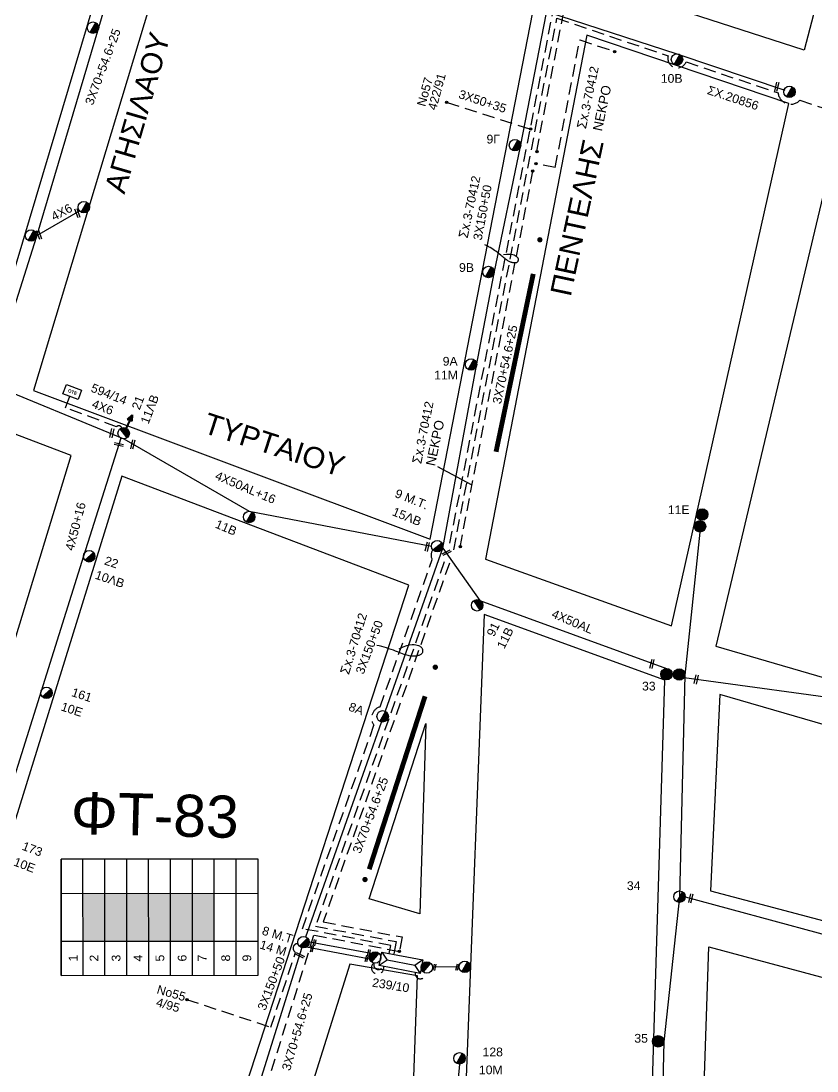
# Model space of a CAD drawing. Header units: millimetres. Extents: x 3156 to 5307, y 1191 to 2273.
# Drawn here: x 4950.4 to 5114.1, y 1871.7 to 2087.7 of the extents above; entities that cross this region are included whole.
import ezdxf
from ezdxf.enums import TextEntityAlignment as Align

# ---------------------------------------------------------------- set-up
doc = ezdxf.new("R2010")
doc.units = ezdxf.units.MM
doc.linetypes.add('DASHED', pattern=[19.05, 12.7, -6.35])
for name, color, linetype in [('Pillar OTE', 7, 'Continuous'), ('Άγνωστα', 7, 'Continuous'), ('Ασφαλειοκιβώτια Χ.Τ 9 αναχωρήσεων', 7, 'Continuous'), ('Γυμνά εναέρια ΧΤ και ΦΟΠ (3Φ)   4x50+16AL', 7, 'Continuous'), ('Εναέρια παροχή ΧΤ 4x16', 7, 'SYN_LINE'), ('Επίτονοι', 7, 'Continuous'), ('Επιγραφές - Σχήματα', 7, 'Continuous'), ('Καλώδια ΧΤ   3x150+50AL', 7, 'DASHED'), ('Καλώδια ΧΤ   3x150AL+50CU', 7, 'DASHED'), ('Καλώδια ΧΤ   4x50AL', 7, 'DASHED'), ('Μηχανική τομή', 7, 'Continuous'), ('Στύλος Ξύλινος', 7, 'Continuous'), ('Στύλος Ξύλινος @ 1', 7, 'Continuous'), ('Στύλος ΦΜ', 7, 'Continuous'), ('Στύλος ΦΜ @ 1', 7, 'Continuous'), ('Συνδέσεις', 7, 'Continuous'), ('Συνεστραμμένα ΧΤ   3x70+54.6+25 AL', 7, 'SYN_LINE'), ('Υποσταθμός εναέριος 2 στύλων', 7, 'Continuous'), ('Υποσταθμός πόλεως', 7, 'Continuous'), ('Υπόβαθρο ΔΕΗ', 7, 'Continuous'), ('Υπόγεια καλώδια Παροχών ΧΤ   4x6', 7, 'DASHED')]:
    doc.layers.add(name, color=color, linetype=linetype)
doc.styles.add('arial', font='arial.ttf')
doc.styles.get("Standard").update_dxf_attribs({"font": 'arial.ttf'})
doc.linetypes.add('SYN_LINE', pattern='A,0.5,-0.0001,["/\\/\\/\\/",Standard,S=0.1,R=0,X=0,Y=-0.05],-0.25', length=0.7501)
doc.dimstyles.new('ISO-25', dxfattribs={"dimtxt": 2.5, "dimasz": 2.5, "dimexe": 1.25, "dimexo": 0.625, "dimtad": 1, "dimtxsty": 'Standard', "dimcen": 2.5, "dimadec": 0, "dimazin": 0, "dimtfac": 1, "dimtmove": 0, "dimatfit": 3, "dimfxl": 1, "dimarcsym": 0})

# ---------------------------------------------------------------- blocks, each defined once
blk = doc.blocks.new('ΥΠΑΡΧΩΝ ΤΣΙΜΕΝΤΕΝΙΟΣ ΣΤΥΛΟΣ')
at = {"layer": 'Στύλος ΦΜ'}
blk.add_hatch(color=7, dxfattribs=at).paths.add_polyline_path([(-1.29, -2.28, 0.574793), (2.62, 0, 0.268822), (1.3, 2.27)])
at = {"layer": 'Στύλος ΦΜ', "color": 7}
blk.add_line((-1.29, -2.28), (1.3, 2.27), dxfattribs=at)
blk.add_circle((0, 0), 2.62, dxfattribs=at)
at = {"layer": 'Στύλος ΦΜ', "flags": 4}
for tag, p in [('ΑΡΙΘΜΟΣ', (-4.68, 8.05)), ('ΤΥΠΟΣ', (-4.91, 3.03))]:
    blk.add_attdef(tag, p, '', height=4, dxfattribs=at)
blk = doc.blocks.new('ΥΠΑΡΧΩΝ ΞΥΛΙΝΟΣ ΣΤΥΛΟΣ')
at = {"layer": 'Στύλος Ξύλινος'}
h = blk.add_hatch(color=7, dxfattribs=at)
h.paths.add_polyline_path([(-2.62, 0, 0.270008), (-1.29, -2.28), (1.3, 2.27, 0.576266)])
h.paths.add_polyline_path([(-1.29, -2.28, 0.574793), (2.62, 0, 0.268822), (1.3, 2.27)])
at = {"layer": 'Στύλος Ξύλινος', "color": 7}
blk.add_line((-1.29, -2.28), (1.3, 2.27), dxfattribs=at)
blk.add_circle((0, 0), 2.62, dxfattribs=at)
at = {"layer": 'Στύλος Ξύλινος', "flags": 4}
for tag, p in [('ΑΡΙΘΜΟΣ', (-4.91, 8.6)), ('ΤΥΠΟΣ', (-4.85, 3.39))]:
    blk.add_attdef(tag, p, '', height=4, dxfattribs=at)
blk = doc.blocks.new('ΥΠΟΣΤΑΘΜΟΣ ΕΝΑΕΡΙΟΣ ΕΠΙ 2 ΣΤΥΛΩΝ')
at = {"layer": 'Υποσταθμός εναέριος 2 στύλων', "linetype": 'Continuous'}
for points in [[(-11.97, -2.11, 0.574793), (-8.45, -0.07, 0.268822), (-9.64, 1.98)], [(9.68, -2.15, 0.574793), (13.19, -0.1, 0.268822), (12.01, 1.95)]]:
    blk.add_hatch(color=256, dxfattribs=at).paths.add_polyline_path(points)
for p, q in [((-11.97, -2.11), (-9.64, 1.98)), ((9.68, -2.15), (12.01, 1.95))]:
    blk.add_line(p, q, dxfattribs=at)
for centre in [(-10.81, -0.07), (10.84, -0.1)]:
    blk.add_circle(centre, 2.36, dxfattribs=at)
at = {"layer": 'Υποσταθμός πόλεως', "linetype": 'Continuous', "ltscale": 40}
blk.add_lwpolyline([(-8.57, 2.82), (8.57, 2.82), (8.57, -2.82), (-8.57, -2.82)], close=True, dxfattribs=at)
for points in [[(-5.75, 0), (-8.57, 2.82)], [(-8.57, -2.82), (-5.75, 0)], [(-5.75, 0), (5.75, 0)], [(5.75, 0), (8.57, 2.82)], [(8.57, -2.82), (5.75, 0)]]:
    blk.add_lwpolyline(points, dxfattribs=at)
at = {"layer": 'Υποσταθμός εναέριος 2 στύλων', "ltscale": 40, "flags": 1}
for tag, p in [('ΜΕΤΑΣΧΗΜΑΤΙΣΜΟΣ', (14.09, 2.51)), ('ΙΣΧΥΣ', (14.07, -0.28)), ('ΑΡΙΘΜΟΣ', (14.19, -3))]:
    blk.add_attdef(tag, p, '', height=1.8, dxfattribs=at)
blk = doc.blocks.new('ΜΗΧΑΝΙΚΗ ΤΟΜΗ')
at = {"layer": 'Μηχανική τομή', "ltscale": 40}
for p, q in [((-1.89, 0.78), (1.89, 0.78)), ((1.89, 0), (-1.89, 0))]:
    blk.add_line(p, q, dxfattribs=at)
blk = doc.blocks.new('ΑΣΦΑΛΕΙΟΚΙΒΩΤΙΟ ΥΠΟΣΤΑΘΜΟΥ 9 ΑΝΑΧΩΡΗΣΕΩΝ')
at = {"layer": 'Ασφαλειοκιβώτια Χ.Τ 9 αναχωρήσεων', "ltscale": 40}
for p, q in [((-23.8, 40.36), (24.02, 40.36)), ((-9.72, 40.36), (-9.72, -40.64)), ((9.94, 40.36), (9.94, -40.64)), ((-23.8, 31.36), (24.02, 31.36)), ((-23.8, 22.36), (24.02, 22.36)), ((-23.8, 13.36), (24.02, 13.36)), ((-23.8, 4.36), (24.02, 4.36)), ((-23.8, -4.64), (24.02, -4.64)), ((-23.8, -13.64), (24.02, -13.64)), ((-23.8, -22.64), (24.02, -22.64)), ((-23.8, -31.64), (24.02, -31.64))]:
    blk.add_line(p, q, dxfattribs=at)
at = {"layer": 'Ασφαλειοκιβώτια Χ.Τ 9 αναχωρήσεων'}
blk.add_lwpolyline([(-23.8, -40.64), (24.02, -40.64), (24.02, 40.36), (-23.8, 40.36)], close=True, dxfattribs=at)
for s, p in [('1', (-18.12, 33.62)), ('2', (-18.12, 25.05)), ('3', (-18.12, 15.98)), ('4', (-18.12, 6.96)), ('5', (-18.12, -2.05)), ('6', (-18.12, -11.19)), ('7', (-18.12, -19.43)), ('8', (-18.12, -29.12)), ('9', (-18.12, -37.81))]:
    blk.add_text(s, height=3.6, dxfattribs=at).set_placement(p)
at = {"layer": 'Ασφαλειοκιβώτια Χ.Τ 9 αναχωρήσεων', "ltscale": 40}
for tag, height, p in [('ΟΝΟΜΑ', 5, (-0.16, 44.31)), ('ΚΕΙΜΕΝΟ 1', 2, (17.06, 35.59)), ('ΚΕΙΜΕΝΟ 2', 2, (17.06, 26.88)), ('ΚΕΙΜΕΝΟ 3', 2, (17.06, 17.69)), ('ΚΕΙΜΕΝΟ 4', 2, (17.06, 8.71)), ('ΚΕΙΜΕΝΟ 5', 2, (17.06, -0.13)), ('ΚΕΙΜΕΝΟ 6', 2, (17.06, -9.05)), ('ΚΕΙΜΕΝΟ 7', 2, (17.06, -18.13)), ('ΚΕΙΜΕΝΟ 8', 2, (17.06, -26.85)), ('ΚΕΙΜΕΝΟ 9', 2, (17.06, -35.99)), ('ΣΧ', 2, (-0.1, -42.64))]:
    blk.add_attdef(tag, text='', height=height, dxfattribs=at).set_placement(p, align=Align.MIDDLE_CENTER)
blk = doc.blocks.new('_ΣΥΝΔΕΣΗ')
at = {"layer": 'Συνδέσεις', "linetype": 'SYN_LINE', "ltscale": 40}
blk.add_hatch(color=256, dxfattribs=at).paths.add_polyline_path([(0.5, -0.01, 1), (-0.5, -0.01, 1)])
at = {"layer": 'Συνδέσεις'}
blk.add_circle((0, -0.01), 0.5, dxfattribs=at)
blk = doc.blocks.new('ΕΠΙΤΟΝΟΣ')
at = {"layer": 'Επίτονοι', "lineweight": 40, "ltscale": 40}
blk.add_hatch(color=256, dxfattribs=at).paths.add_polyline_path([(-1.13, 6.47), (0, 9.1), (1.13, 6.47)])
for p, q in [((-1.13, 6.47), (0, 9.1)), ((1.13, 6.47), (-1.13, 6.47)), ((-1.13, 6.47), (0, 6.47)), ((0, 9.1), (1.13, 6.47)), ((0, 6.47), (0, 0))]:
    blk.add_line(p, q, dxfattribs=at)
blk = doc.blocks.new('PILLAR ΟΤΕ')
at = {"layer": 'Pillar OTE', "ltscale": 40}
blk.add_lwpolyline([(-3.31, 2.02), (3.39, 2.02), (3.39, -1.99), (-3.31, -1.99)], close=True, dxfattribs=at)
at = {"layer": 'Pillar OTE', "insert": (-1.81, 0.71), "char_height": 1.3575, "width": 109.961, "attachment_point": 1}
blk.add_mtext('{\\fArial|b1|i0|c161|p34;OTE}', dxfattribs=at)

msp = doc.modelspace()

# ---------------------------------------------------------------- hatches: boundary and pattern name
at = {"layer": 'Pillar OTE', "ltscale": 40}
h = msp.add_hatch(color=1, dxfattribs=at)
h.dxf.hatch_style = 1
h.paths.add_polyline_path([(5057.65, 2042.65, 1), (5056.55, 2042.65, 1)])
h = msp.add_hatch(color=1, dxfattribs=at)
h.dxf.hatch_style = 1
h.paths.add_polyline_path([(5036.15, 1954.72, 1), (5035.04, 1954.72, 1)])
h = msp.add_hatch(color=1, dxfattribs=at)
h.dxf.hatch_style = 1
h.paths.add_polyline_path([(5021.69, 1911.04, 1), (5020.59, 1911.04, 1)])
at = {"layer": 'Ασφαλειοκιβώτια Χ.Τ 9 αναχωρήσεων'}
for color, points in [(30, [(4967.65, 1908.2), (4963.15, 1908.2), (4963.15, 1898.37), (4967.65, 1898.37)]), (62, [(4972.15, 1908.2), (4967.65, 1908.2), (4967.65, 1898.37), (4972.15, 1898.38)]), (2, [(4976.65, 1908.2), (4972.15, 1908.2), (4972.15, 1898.38), (4976.65, 1898.38)]), (6, [(4981.15, 1908.21), (4976.65, 1908.2), (4976.65, 1898.38), (4981.15, 1898.38)]), (173, [(4985.65, 1908.21), (4981.15, 1908.21), (4981.15, 1898.38), (4985.65, 1898.38)]), (151, [(4990.15, 1908.21), (4985.65, 1908.21), (4985.65, 1898.38), (4990.15, 1898.38)])]:
    msp.add_hatch(color=color, dxfattribs=at).paths.add_polyline_path(points)

# ---------------------------------------------------------------- linework, layer by layer
at = {"color": 1, "const_width": 1}
for points in [[(5055.74, 2035.63), (5048.09, 1999.04)], [(5033.49, 1948.74), (5022.01, 1913.16)]]:
    msp.add_lwpolyline(points, dxfattribs=at)
at = {"layer": 'Άγνωστα'}
for points in [[(5049.65, 2039.62), (5050.26, 2039.69), (5050.77, 2039.7), (5051.18, 2039.67), (5051.52, 2039.61), (5051.79, 2039.52), (5052, 2039.42), (5052.17, 2039.31), (5052.3, 2039.2), (5052.4, 2039.1), (5052.48, 2039.02), (5052.55, 2038.94), (5052.59, 2038.87), (5052.62, 2038.8), (5052.64, 2038.74), (5052.65, 2038.67), (5052.65, 2038.61), (5052.65, 2038.54), (5052.64, 2038.46), (5052.62, 2038.39), (5052.6, 2038.31), (5052.58, 2038.24), (5052.54, 2038.17), (5052.5, 2038.11), (5052.46, 2038.06), (5052.4, 2038.01), (5052.34, 2037.97), (5052.27, 2037.94), (5052.2, 2037.92), (5052.12, 2037.9), (5052.03, 2037.89), (5051.94, 2037.89), (5051.85, 2037.89), (5051.75, 2037.9), (5051.64, 2037.91), (5051.53, 2037.93), (5051.42, 2037.95), (5051.3, 2037.98), (5051.18, 2038.02), (5051.06, 2038.07), (5050.93, 2038.12), (5050.8, 2038.19), (5050.66, 2038.26), (5050.52, 2038.34), (5050.37, 2038.44), (5050.22, 2038.55), (5050.05, 2038.67), (5049.88, 2038.81), (5049.69, 2038.96), (5049.49, 2039.12), (5049.29, 2039.3), (5049.07, 2039.48), (5048.83, 2039.68), (5048.59, 2039.87), (5048.33, 2040.08), (5048.06, 2040.28), (5047.78, 2040.47), (5047.49, 2040.67), (5047.19, 2040.86), (5046.88, 2041.04), (5046.57, 2041.21), (5046.26, 2041.38), (5045.95, 2041.54), (5045.79, 2041.62)], [(5090.03, 1982.51), (5086.94, 1953.1), (5085.83, 1907.51), (5082.59, 1877.62), (5081.77, 1843.98), (5081.35, 1815.3), (5080.17, 1788.44), (5078.43, 1763.28)], [(5037.12, 1979.23), (5044.77, 1968.47), (5083.16, 1954.46)], [(5028.16, 1958.51), (5028.99, 1958.9), (5029.71, 1959.16), (5030.31, 1959.32), (5030.82, 1959.39), (5031.25, 1959.39), (5031.6, 1959.35), (5031.89, 1959.27), (5032.12, 1959.18), (5032.32, 1959.09), (5032.47, 1959.01), (5032.6, 1958.93), (5032.7, 1958.85), (5032.77, 1958.77), (5032.83, 1958.69), (5032.87, 1958.6), (5032.91, 1958.5), (5032.94, 1958.4), (5032.96, 1958.29), (5032.97, 1958.18), (5032.98, 1958.06), (5032.98, 1957.95), (5032.96, 1957.83), (5032.94, 1957.73), (5032.89, 1957.63), (5032.84, 1957.53), (5032.77, 1957.45), (5032.69, 1957.38), (5032.59, 1957.31), (5032.48, 1957.25), (5032.37, 1957.19), (5032.24, 1957.15), (5032.1, 1957.1), (5031.96, 1957.06), (5031.8, 1957.03), (5031.64, 1957), (5031.47, 1956.98), (5031.29, 1956.97), (5031.1, 1956.97), (5030.9, 1956.98), (5030.69, 1956.99), (5030.48, 1957.02), (5030.25, 1957.06), (5030, 1957.12), (5029.75, 1957.18), (5029.47, 1957.26), (5029.18, 1957.35), (5028.87, 1957.46), (5028.53, 1957.59), (5028.17, 1957.73), (5027.79, 1957.88), (5027.39, 1958.04), (5026.97, 1958.2), (5026.53, 1958.37), (5026.06, 1958.53), (5025.59, 1958.69), (5025.09, 1958.84), (5024.59, 1958.97), (5024.07, 1959.1), (5023.54, 1959.21), (5023.54, 1959.21), (5023.54, 1959.21), (5023.54, 1959.21), (5023.54, 1959.21)], [(5086.78, 1952.61), (5123.86, 1947.51), (5159.23, 1937.27), (5194.28, 1921.7)], [(5087.01, 1907.51), (5123.42, 1897.64), (5157.62, 1888.77), (5190.18, 1880.13), (5214.56, 1874.59)], [(5040.57, 1873.07), (5037.95, 1844.95), (5031.71, 1809.56), (5029.46, 1771.01)]]:
    msp.add_lwpolyline(points, dxfattribs=at)
at = {"layer": 'Γυμνά εναέρια ΧΤ και ΦΟΠ (3Φ)   4x50+16AL', "color": 151}
for points in [[(4867.64, 2034.98), (4912.98, 2024.94), (4942.92, 2013.48), (4971.51, 2001.67), (4997.32, 1986.8), (5034.83, 1979.61)], [(4970.93, 2001.83), (4963.24, 1977.54), (4954.51, 1949.79), (4944.54, 1918.14), (4934.47, 1885.34), (4924.64, 1852.96), (4913.75, 1815.88)]]:
    msp.add_lwpolyline(points, dxfattribs=at)
at = {"layer": 'Εναέρια παροχή ΧΤ 4x16', "color": 173, "ltscale": 8}
msp.add_lwpolyline([(4953.63, 2043.53), (4962.56, 2048.64)], dxfattribs=at)
at = {"layer": 'Καλώδια ΧΤ   3x150+50AL', "color": 2, "ltscale": 0.2}
msp.add_lwpolyline([(4984.41, 1886.37), (5001.77, 1880.69), (5006.87, 1896.06, -0.795015), (5007.34, 1897.87, -23.503294)], format="xyb", dxfattribs=at)
at = {"layer": 'Καλώδια ΧΤ   3x150AL+50CU', "color": 173, "linetype": 'DASHED', "ltscale": 0.2}
msp.add_lwpolyline([(5063.26, 2112.04, -0.320435), (5063.67, 2109.88), (5038.49, 1979.96)], format="xyb", dxfattribs=at)
at = {"layer": 'Καλώδια ΧΤ   3x150AL+50CU', "linetype": 'DASHED', "ltscale": 0.2}
msp.add_lwpolyline([(5056.45, 2060.89), (5062.07, 2089.86, 0.181847), (5060.86, 2090.74), (5064.47, 2108.73)], format="xyb", dxfattribs=at)
at = {"layer": 'Καλώδια ΧΤ   3x150AL+50CU', "color": 6, "linetype": 'DASHED', "ltscale": 0.2}
for points in [[(5039.39, 1978.84), (5060.61, 2088.23), (5083.48, 2080.47, 0.936016), (5087.18, 2079.25), (5106.08, 2072.86, 0.632677), (5110.58, 2071.34), (5192.02, 2045.01), (5190.12, 1991.13), (5212.06, 1974.79)], [(5028.19, 1896.2), (5010.56, 1899.56), (4991.54, 1838.54), (4972.82, 1780.48), (4964.92, 1759.65, -0.234233), (4954.92, 1758.56), (4935.25, 1784.44), (4937.09, 1785.91)]]:
    msp.add_lwpolyline(points, format="xyb", dxfattribs=at)
at = {"layer": 'Καλώδια ΧΤ   3x150AL+50CU', "linetype": 'DASHED', "ltscale": 0.2}
for points in [[(5060.26, 2057.55), (5065.31, 2083.8), (5072.5, 2081.37)], [(5055.61, 2056.74), (5040.68, 1979.77)], [(5060.26, 2057.55), (5056.29, 2058.31)]]:
    msp.add_lwpolyline(points, dxfattribs=at)
at = {"layer": 'Καλώδια ΧΤ   3x150AL+50CU', "color": 173, "linetype": 'DASHED', "ltscale": 0.2}
for points in [[(5055.03, 2065.41), (5037.97, 2070.88)], [(5037.45, 1976.41), (5010.95, 1901.44), (5027.55, 1898.27), (5027.06, 1895.63)]]:
    msp.add_lwpolyline(points, dxfattribs=at)
at = {"layer": 'Καλώδια ΧΤ   3x150AL+50CU', "color": 151, "linetype": 'DASHED', "ltscale": 0.2}
msp.add_lwpolyline([(5026.13, 1895.81), (5026.45, 1897.46), (5008.27, 1900.93), (5022.99, 1942.8, -0.529834), (5024.24, 1946.57), (5034.97, 1976.85, -0.292414), (5035.08, 1978.88)], format="xyb", dxfattribs=at)
at = {"layer": 'Καλώδια ΧΤ   3x150AL+50CU', "color": 6, "linetype": 'DASHED', "ltscale": 0.2}
msp.add_lwpolyline([(5038.49, 1976.1), (5012.56, 1902.32), (5028.77, 1899.22), (5028.05, 1895.44)], dxfattribs=at)
at = {"layer": 'Καλώδια ΧΤ   3x150AL+50CU', "color": 2, "linetype": 'DASHED', "ltscale": 0.2}
msp.add_arc((5023.73, 1892.89), 1.26, 132.1256, 16.8922, dxfattribs=at)
at = {"layer": 'Καλώδια ΧΤ   3x150AL+50CU', "color": 62, "linetype": 'DASHED', "ltscale": 0.2}
msp.add_arc((5023.91, 1893.49), 0.961, 156.7279, 339.9621, dxfattribs=at)
at = {"layer": 'Καλώδια ΧΤ   3x150AL+50CU', "color": 30, "linetype": 'DASHED', "ltscale": 0.2}
msp.add_arc((5032.53, 1891.7), 1.08, 164.3994, 9.9727, dxfattribs=at)
at = {"layer": 'Συνεστραμμένα ΧΤ   3x70+54.6+25 AL', "color": 173, "ltscale": 20}
msp.add_lwpolyline([(4944.45, 2014.55), (4953.58, 2043.17), (4966.38, 2086.29), (4978.62, 2127.55)], dxfattribs=at)
at = {"layer": 'Συνεστραμμένα ΧΤ   3x70+54.6+25 AL', "color": 62, "ltscale": 20}
for points in [[(5008.98, 1899.22), (5008.98, 1899.22), (5037.12, 1979.23), (5044.1, 2016.78), (5047.69, 2035.81), (5053.13, 2061.86), (5058.48, 2089.37), (5062.84, 2111.14)], [(5058.5, 2089.6), (5085.3, 2080.92), (5107.51, 2073.4)]]:
    msp.add_lwpolyline(points, dxfattribs=at)
at = {"layer": 'Συνεστραμμένα ΧΤ   3x70+54.6+25 AL', "color": 2, "linetype": 'SYN_LINE', "ltscale": 13}
msp.add_lwpolyline([(5008.49, 1898.16), (4997.41, 1862.61), (4991.54, 1844.56), (4984.98, 1825.31), (4982.06, 1816.17), (4976.6, 1799.18), (4971.38, 1782.05), (4967.32, 1773.12), (4960.96, 1756.21)], dxfattribs=at)
at = {"layer": 'Συνεστραμμένα ΧΤ   3x70+54.6+25 AL', "color": 2, "ltscale": 15}
msp.add_lwpolyline([(5009.13, 1897.23), (5022.13, 1894.73)], dxfattribs=at)
at = {"layer": 'Συνεστραμμένα ΧΤ   3x70+54.6+25 AL', "color": 62, "ltscale": 15}
msp.add_lwpolyline([(5022.4, 1895.81), (5009.72, 1898.15)], dxfattribs=at)
at = {"layer": 'Συνεστραμμένα ΧΤ   3x70+54.6+25 AL', "color": 30, "ltscale": 6}
msp.add_lwpolyline([(5035.04, 1893.07), (5040.47, 1893.17)], dxfattribs=at)
at = {"layer": 'Υπόβαθρο ΔΕΗ'}
for points in [[(5127.81, 2144.31), (5111.46, 2081.69), (5068.77, 2095.53), (5084.67, 2155.95), (5127.9, 2144.66)], [(4976.43, 2128.24), (4957.32, 2134.66), (4922.62, 2023.26), (4942.69, 2015.37), (4976.43, 2128.24)], [(4987.08, 2124.88), (4952.98, 2011.65), (5034.53, 1981.04), (5058.18, 2102.56), (4987.08, 2124.88)], [(5108.33, 2070.7), (5066.77, 2084.75), (5045.9, 1976.96), (5084.14, 1963.23), (5108.33, 2070.7)], [(5189.1, 2044.32), (5118.95, 2066.9), (5093.27, 1959.03), (5234.9, 1917.76)], [(4960.68, 1998.28), (4919.21, 2014.07), (4874.71, 1871.96), (4908.24, 1826.48), (4960.68, 1998.28)], [(5082.79, 1952.03), (5045.66, 1965.54), (5038.1, 1771.63), (5077.04, 1764.22), (5082.79, 1952.03)], [(5228.52, 1910.1), (5094.11, 1949.12), (5092.16, 1908.74), (5231.3, 1871.89), (5232.05, 1888.11)], [(5033.66, 1943.16), (5032.41, 1903.99), (5022.03, 1907.06), (5033.66, 1943.16)], [(5220.85, 1738.03), (5087.3, 1762.52), (5091.82, 1897.21), (5230.16, 1860.06), (5220.85, 1738.03)], [(5031.93, 1891.22), (5018, 1893.66), (4973.12, 1750.69), (5026.13, 1730.77), (5031.93, 1891.22)]]:
    msp.add_lwpolyline(points, dxfattribs=at)
msp.add_lwpolyline([(5030.14, 1971.57), (4971.15, 1993.99), (4915.92, 1816.17), (4955.6, 1761.79, 0.368171), (4961.49, 1760.38), (5030.14, 1971.57)], format="xyb", dxfattribs=at)
at = {"layer": 'Υπόγεια καλώδια Παροχών ΧΤ   4x6', "color": 151, "linetype": 'DASHED', "ltscale": 0.2}
msp.add_lwpolyline([(4971.12, 2003.96, 0.538152), (4970.02, 2004.18), (4959.57, 2008.1), (4960.47, 2010.51)], format="xyb", dxfattribs=at)

# ---------------------------------------------------------------- block references
at = {"layer": 'Pillar OTE', "xscale": 0.5, "yscale": 0.5, "zscale": 0.5, "rotation": 339.4266184429042}
msp.add_blockref('PILLAR ΟΤΕ', (4960.93, 2011.34), dxfattribs=at)
at = {"layer": 'Ασφαλειοκιβώτια Χ.Τ 9 αναχωρήσεων', "xscale": 0.4999999999999891, "yscale": 0.4999999999999891, "zscale": 0.4999999999999891, "rotation": 90.02361105916202}
msp.add_blockref('ΑΣΦΑΛΕΙΟΚΙΒΩΤΙΟ ΥΠΟΣΤΑΘΜΟΥ 9 ΑΝΑΧΩΡΗΣΕΩΝ', (4978.83, 1903.24), dxfattribs=at)
at = {"layer": 'Επίτονοι', "xscale": 0.449999999999818, "yscale": 0.449999999999818, "zscale": 0.449999999999818, "rotation": 335.4924281583205}
msp.add_blockref('ΕΠΙΤΟΝΟΣ', (4971.54, 2002.89), dxfattribs=at)
at = {"layer": 'Μηχανική τομή'}
for p, xscale, yscale, zscale, rotation in [((5106, 2074.06), 0.4999999999999404, 0.4999999999999404, 0.4999999999999404, 76.94288418421974), ((4962.18, 2048.18), 0.4999999999999404, 0.4999999999999404, 0.4999999999999404, 109.9259667891444), ((4954.29, 2043.74), 0.4999999999999404, 0.4999999999999404, 0.4999999999999404, 109.9259667891444), ((4969.26, 2002.84), 0.4999999999999404, 0.4999999999999404, 0.4999999999999404, 76.94288418421974), ((4970.46, 2000.34), 0.4999999999997189, 0.4999999999997189, 0.4999999999997189, 346.9428841842139), ((4973.57, 2000.48), 0.4999999999999404, 0.4999999999999404, 0.4999999999999404, 76.94288418421974), ((5034.13, 1979.47), 0.4999999999999404, 0.4999999999999404, 0.4999999999999404, 76.94288418421974), ((5038, 1978.13), 0.4999999999998167, 0.4999999999998167, 0.4999999999998167, 26.06806082815495), ((5080.33, 1955.37), 0.4999999999999404, 0.4999999999999404, 0.4999999999999404, 76.94288418421974), ((5089.44, 1952.17), 0.4999999999999404, 0.4999999999999404, 0.4999999999999404, 76.94288418421974), ((5088.32, 1907.12), 0.4999999999999404, 0.4999999999999404, 0.4999999999999404, 76.94288418421974), ((5010.9, 1898.02), 0.3526538746515672, 0.3526538746515672, 0.3526538746515672, 76.94288418421974), ((5010.38, 1896.78), 0.3526538746515672, 0.3526538746515672, 0.3526538746515672, 76.94288418421974), ((5022.05, 1895.91), 0.3526538746515672, 0.3526538746515672, 0.3526538746515672, 76.94288418421974), ((5007.84, 1895.64), 0.500000000000073, 0.500000000000073, 0.500000000000073, 154.5286971659193), ((5021.62, 1894.77), 0.3526538746515672, 0.3526538746515672, 0.3526538746515672, 76.94288418421974), ((5035.56, 1892.95), 0.3526538746515672, 0.3526538746515672, 0.3526538746515672, 76.94288418421974), ((5040.26, 1892.99), 0.3526538746515672, 0.3526538746515672, 0.3526538746515672, 76.94288418421974)]:
    msp.add_blockref('ΜΗΧΑΝΙΚΗ ΤΟΜΗ', p, dxfattribs=dict(at, xscale=xscale, yscale=yscale, zscale=zscale, rotation=rotation))
at = {"layer": 'Στύλος Ξύλινος @ 1', "ltscale": 40}
ref = msp.add_blockref('ΥΠΑΡΧΩΝ ΞΥΛΙΝΟΣ ΣΤΥΛΟΣ', (5090.47, 1986.15), dxfattribs=dict(at, xscale=0.4499999999998181, yscale=0.4499999999998181, zscale=0.4499999999998181))
ref.add_attrib('ΤΥΠΟΣ', '11E', (5083.42, 1986.21), dxfattribs={"layer": '', "height": 1.8, "flags": 4})
at = {"layer": 'Στύλος Ξύλινος @ 1', "ltscale": 40, "xscale": 0.4499999999998181, "yscale": 0.4499999999998181, "zscale": 0.4499999999998181}
for p in [(5090.03, 1983.69), (5085.77, 1953.23)]:
    msp.add_blockref('ΥΠΑΡΧΩΝ ΞΥΛΙΝΟΣ ΣΤΥΛΟΣ', p, dxfattribs=at)
at = {"layer": 'Στύλος Ξύλινος @ 1', "ltscale": 40}
ref = msp.add_blockref('ΥΠΑΡΧΩΝ ΞΥΛΙΝΟΣ ΣΤΥΛΟΣ', (5083.16, 1953.28), dxfattribs=dict(at, xscale=0.4499999999998181, yscale=0.4499999999998181, zscale=0.4499999999998181))
ref.add_attrib('ΤΥΠΟΣ', '33', (5078.11, 1949.93), dxfattribs={"layer": '', "height": 1.8, "flags": 4})
ref = msp.add_blockref('ΥΠΑΡΧΩΝ ΞΥΛΙΝΟΣ ΣΤΥΛΟΣ', (5081.42, 1877.75), dxfattribs=dict(at, xscale=0.4499999999998181, yscale=0.4499999999998181, zscale=0.4499999999998181))
ref.add_attrib('ΤΥΠΟΣ', '35', (5076.53, 1877.48), dxfattribs={"layer": '', "height": 1.8, "flags": 4})
at = {"layer": 'Στύλος ΦΜ @ 1', "ltscale": 40, "xscale": 0.4499999999998181, "yscale": 0.4499999999998181, "zscale": 0.4499999999998181}
for p in [(4965.2, 2086.29), (5108.42, 2073.09), (4963.33, 2049.35), (4952.46, 2043.53), (4997.32, 1985.63), (5024.77, 1944.61), (5041.66, 1893.09)]:
    msp.add_blockref('ΥΠΑΡΧΩΝ ΤΣΙΜΕΝΤΕΝΙΟΣ ΣΤΥΛΟΣ', p, dxfattribs=at)
at = {"layer": 'Στύλος ΦΜ @ 1', "ltscale": 40}
ref = msp.add_blockref('ΥΠΑΡΧΩΝ ΤΣΙΜΕΝΤΕΝΙΟΣ ΣΤΥΛΟΣ', (5085.3, 2079.75), dxfattribs=dict(at, xscale=0.4499999999998181, yscale=0.4499999999998181, zscale=0.4499999999998181))
ref.add_attrib('ΤΥΠΟΣ', '10B', (5081.97, 2074.94), dxfattribs={"layer": '', "height": 1.8, "flags": 4})
ref = msp.add_blockref('ΥΠΑΡΧΩΝ ΤΣΙΜΕΝΤΕΝΙΟΣ ΣΤΥΛΟΣ', (5051.98, 2062.1), dxfattribs=dict(at, xscale=0.4499999999998181, yscale=0.4499999999998181, zscale=0.4499999999998181))
ref.add_attrib('ΤΥΠΟΣ', '9Γ', (5046.13, 2062.46), dxfattribs={"layer": '', "height": 1.8, "flags": 4})
ref = msp.add_blockref('ΥΠΑΡΧΩΝ ΤΣΙΜΕΝΤΕΝΙΟΣ ΣΤΥΛΟΣ', (5046.53, 2036.03), dxfattribs=dict(at, xscale=0.4499999999998181, yscale=0.4499999999998181, zscale=0.4499999999998181))
ref.add_attrib('ΤΥΠΟΣ', '9Β', (5040.48, 2036.04), dxfattribs={"layer": '', "height": 1.8, "flags": 4})
ref = msp.add_blockref('ΥΠΑΡΧΩΝ ΤΣΙΜΕΝΤΕΝΙΟΣ ΣΤΥΛΟΣ', (5042.94, 2017), dxfattribs=dict(at, xscale=0.4499999999998181, yscale=0.4499999999998181, zscale=0.4499999999998181))
ref.add_attrib('ΤΥΠΟΣ', '9A', (5037.12, 2016.76), dxfattribs={"layer": '', "height": 1.8, "flags": 4})
ref.add_attrib('ΑΡΙΘΜΟΣ', '11M', (5035.37, 2013.91), dxfattribs={"layer": '', "height": 1.8, "flags": 4})
ref = msp.add_blockref('ΥΠΑΡΧΩΝ ΤΣΙΜΕΝΤΕΝΙΟΣ ΣΤΥΛΟΣ', (4971.51, 2002.85), dxfattribs=dict(at, xscale=0.4499999999998723, yscale=0.4499999999998723, zscale=0.4499999999998723, rotation=68.96679825355642))
ref.add_attrib('ΤΥΠΟΣ', '21', (4974.78, 2007.51), dxfattribs={"layer": '', "height": 1.8, "rotation": 68.9668, "flags": 4})
ref.add_attrib('ΑΡΙΘΜΟΣ', '11ΛΒ', (4976.6, 2004.59), dxfattribs={"layer": '', "height": 1.8, "rotation": 68.9668, "flags": 4})
ref = msp.add_blockref('ΥΠΑΡΧΩΝ ΤΣΙΜΕΝΤΕΝΙΟΣ ΣΤΥΛΟΣ', (5036, 1979.61), dxfattribs=dict(at, xscale=0.4499999999998061, yscale=0.4499999999998061, zscale=0.4499999999998061, rotation=337.9508833886931))
ref.add_attrib('ΤΥΠΟΣ', '9 M.T.', (5027.12, 1989.79), dxfattribs={"layer": '', "height": 1.8, "rotation": 337.9509, "flags": 4})
ref.add_attrib('ΑΡΙΘΜΟΣ', '15ΛB', (5026.57, 1986.03), dxfattribs={"layer": '', "height": 1.8, "rotation": 337.9509, "flags": 4})
ref = msp.add_blockref('ΥΠΑΡΧΩΝ ΤΣΙΜΕΝΤΕΝΙΟΣ ΣΤΥΛΟΣ', (4964.41, 1977.54), dxfattribs=dict(at, xscale=0.4499999999997538, yscale=0.4499999999997538, zscale=0.4499999999997538, rotation=341.3146573587791))
ref.add_attrib('ΤΥΠΟΣ', '22', (4967.38, 1975.9), dxfattribs={"layer": '', "height": 1.8, "rotation": 341.3147, "flags": 4})
ref.add_attrib('ΑΡΙΘΜΟΣ', '10ΛB', (4965.46, 1972.97), dxfattribs={"layer": '', "height": 1.8, "rotation": 341.3147, "flags": 4})
ref = msp.add_blockref('ΥΠΑΡΧΩΝ ΤΣΙΜΕΝΤΕΝΙΟΣ ΣΤΥΛΟΣ', (5044.19, 1967.45), dxfattribs=dict(at, xscale=0.4499999999997886, yscale=0.4499999999997886, zscale=0.4499999999997886, rotation=63.85293158716768))
ref.add_attrib('ΤΥΠΟΣ', '91', (5047.67, 1960.85), dxfattribs={"layer": '', "height": 1.8, "rotation": 63.8529, "flags": 4})
ref.add_attrib('ΑΡΙΘΜΟΣ', '11B', (5049.78, 1958.33), dxfattribs={"layer": '', "height": 1.8, "rotation": 63.8529, "flags": 4})
ref = msp.add_blockref('ΥΠΑΡΧΩΝ ΤΣΙΜΕΝΤΕΝΙΟΣ ΣΤΥΛΟΣ', (4955.63, 1949.43), dxfattribs=dict(at, xscale=0.4499999999998288, yscale=0.4499999999998288, zscale=0.4499999999998288, rotation=341.9840732396499))
ref.add_attrib('ΤΥΠΟΣ', '161', (4960.64, 1948.82), dxfattribs={"layer": '', "height": 1.8, "rotation": 341.9841, "flags": 4})
ref.add_attrib('ΑΡΙΘΜΟΣ', '10E', (4958.46, 1945.87), dxfattribs={"layer": '', "height": 1.8, "rotation": 341.9841, "flags": 4})
ref = msp.add_blockref('ΥΠΑΡΧΩΝ ΤΣΙΜΕΝΤΕΝΙΟΣ ΣΤΥΛΟΣ', (4945.72, 1918.14), dxfattribs=dict(at, xscale=0.4499999999999375, yscale=0.4499999999999375, zscale=0.4499999999999375, rotation=339.1662808818995))
ref.add_attrib('ΤΥΠΟΣ', '173', (4950.45, 1917.22), dxfattribs={"layer": '', "height": 1.8, "rotation": 339.1663, "flags": 4})
ref.add_attrib('ΑΡΙΘΜΟΣ', '10E', (4948.72, 1913.98), dxfattribs={"layer": '', "height": 1.8, "rotation": 339.1663, "flags": 4})
ref = msp.add_blockref('ΥΠΑΡΧΩΝ ΤΣΙΜΕΝΤΕΝΙΟΣ ΣΤΥΛΟΣ', (5085.83, 1907.51), dxfattribs=dict(at, xscale=0.4499999999998181, yscale=0.4499999999998181, zscale=0.4499999999998181))
ref.add_attrib('ΤΥΠΟΣ', '34', (5075, 1908.87), dxfattribs={"layer": '', "height": 1.8, "flags": 4})
ref = msp.add_blockref('ΥΠΑΡΧΩΝ ΤΣΙΜΕΝΤΕΝΙΟΣ ΣΤΥΛΟΣ', (5008.49, 1898.16), dxfattribs=dict(at, xscale=0.4499999999996597, yscale=0.4499999999996597, zscale=0.4499999999996597, rotation=343.2052158561257))
ref.add_attrib('ΤΥΠΟΣ', '8 M.T', (4999.81, 1899.76), dxfattribs={"layer": '', "height": 1.8, "rotation": 343.2052, "flags": 4})
ref.add_attrib('ΑΡΙΘΜΟΣ', '14 M', (4999.33, 1896.9), dxfattribs={"layer": '', "height": 1.8, "rotation": 343.2052, "flags": 4})
ref = msp.add_blockref('ΥΠΑΡΧΩΝ ΤΣΙΜΕΝΤΕΝΙΟΣ ΣΤΥΛΟΣ', (5040.57, 1874.25), dxfattribs=dict(at, xscale=0.4499999999998181, yscale=0.4499999999998181, zscale=0.4499999999998181))
ref.add_attrib('ΤΥΠΟΣ', '128', (5045.31, 1874.67), dxfattribs={"layer": '', "height": 1.8, "flags": 4})
ref.add_attrib('ΑΡΙΘΜΟΣ', '10M', (5044.56, 1870.98), dxfattribs={"layer": '', "height": 1.8, "flags": 4})
at = {"layer": 'Συνδέσεις', "xscale": 0.4777242751394019, "yscale": 0.4777242751394019, "zscale": 0.4777242751394019}
for p in [(5072.47, 2081.36), (5037.93, 2070.93), (5055.2, 2065.45), (5056.54, 2060.8), (5056.29, 2058.31), (5055.64, 2056.78), (5040.72, 1979.5), (5028.21, 1896.26), (4984.55, 1886.33)]:
    msp.add_blockref('_ΣΥΝΔΕΣΗ', p, dxfattribs=at)
at = {"layer": 'Υποσταθμός εναέριος 2 στύλων', "xscale": 0.4999999999994828, "yscale": 0.4999999999994828, "zscale": 0.4999999999994828, "rotation": 169.201028863018}
msp.add_blockref('ΥΠΟΣΤΑΘΜΟΣ ΕΝΑΕΡΙΟΣ ΕΠΙ 2 ΣΤΥΛΩΝ', (5028.55, 1893.92), dxfattribs=at)

# ---------------------------------------------------------------- texts
at = {"ltscale": 40, "char_height": 1.8, "width": 43.5158, "attachment_point": 1, "style": 'arial'}
for s, insert, rotation in [('{\\H1.083x;Σx.}3-70412', (5064.66, 2065.76), 78.1917), ('{\\H1.083x;ΝΕΚΡΟ}', (5067.95, 2065.28), 78.1917), ('ΣΧ.20856', (5091.93, 2074.39), 341.8763), ('3X50+35', (5040.8, 2073.57), 341.8763), ('{\\H1.083x;Σx.}3-70412', (5040.32, 2043.24), 78.1917), ('{\\H1.083x;Σx.}3-70412', (5030.79, 1996.81), 78.6902), ('{\\H1.083x;ΝΕΚΡΟ}', (5033.61, 1996.39), 78.1917), ('{\\H1.083x;Σx.}3-70412', (5015.95, 1953.62), 73.1519)]:
    msp.add_mtext(s, dxfattribs=dict(at, insert=insert, rotation=rotation))
at = {"layer": 'Άγνωστα', "ltscale": 40, "char_height": 1.8, "width": 43.5158, "attachment_point": 1, "style": 'arial'}
for s, insert, rotation in [('3X70+54.6+25', (4963.5, 2070.83), 69.5484), ('Νο57', (5031.78, 2070.42), 74.7367), ('422/91', (5034.02, 2069.66), 74.7367), ('3X150+50', (5043.36, 2042.74), 79.4979), ('3X70+54.6+25', (5047.33, 2009.13), 77.9349), ('4X50AL+16', (4990.84, 1995.11), 336.943), ('4X50+16', (4959.46, 1979.01), 75.5066), ('11Β', (4990.87, 1985.15), 336.943), ('3X150+50', (5019.15, 1953.76), 69.2799), ('8A', (5018.23, 1947.56), 339.6529), ('3X70+54.6+25', (5018.51, 1916.88), 69.4503), ('3X150+50', (4998.97, 1884.6), 69.2799), ('239/10', (5022.79, 1890.81), 350.8301), ('No55', (4978.68, 1889.37), 344.0185), ('4/95', (4978.54, 1886.77), 344.0185), ('3X70+54.6+25', (5003.99, 1872.09), 73.5335)]:
    msp.add_mtext(s, dxfattribs=dict(at, insert=insert, rotation=rotation))
at = {"layer": 'Καλώδια ΧΤ   4x50AL', "ltscale": 0.2, "char_height": 1.8, "width": 43.5158, "attachment_point": 1, "style": 'arial'}
for s, insert, rotation in [('594/14', (4965.25, 2013.15), 338.5325), ('4Χ6', (4965.46, 2009.88), 338.5325), ('4X50AL', (5060.05, 1966.69), 336.943)]:
    msp.add_mtext(s, dxfattribs=dict(at, insert=insert, rotation=rotation))
at = {"layer": 'Υπόβαθρο ΔΕΗ', "attachment_point": 1, "style": 'arial'}
for s, insert, char_height, width, rotation in [('{\\H1.083x;AΓHΣIΛAOY}', (4967.5, 2053.09), 4, 29.5524, 73.8045), ('{\\H1.083x;ΠENTEΛHΣ}', (5059.19, 2031.7), 4, 29.5524, 77.9137), ('{\\H1.083x;TYPTAIOY}', (4988.92, 2007.15), 4, 29.5524, 342.1025), ('{\\H1.083x;ΦT-83}', (4960.77, 1929.12), 8, 92.0926, 358.5205)]:
    msp.add_mtext(s, dxfattribs=dict(at, insert=insert, char_height=char_height, width=width, rotation=rotation))
at = {"layer": 'Υπόγεια καλώδια Παροχών ΧΤ   4x6', "ltscale": 0.2, "insert": (4956.36, 2048.08), "char_height": 1.8, "width": 43.5158, "attachment_point": 1, "rotation": 28.09, "style": 'arial'}
msp.add_mtext('4X6', dxfattribs=at)

# ---------------------------------------------------------------- leaders
at = {"layer": 'Επιγραφές - Σχήματα', "ltscale": 40}
msp.add_leader([(5043.07, 1992.23), (5036.09, 1995.92)], dimstyle='ISO-25', override={"dimasz": 1, "dimtad": 0}, dxfattribs=at)

doc.saveas('drawing.dxf')
